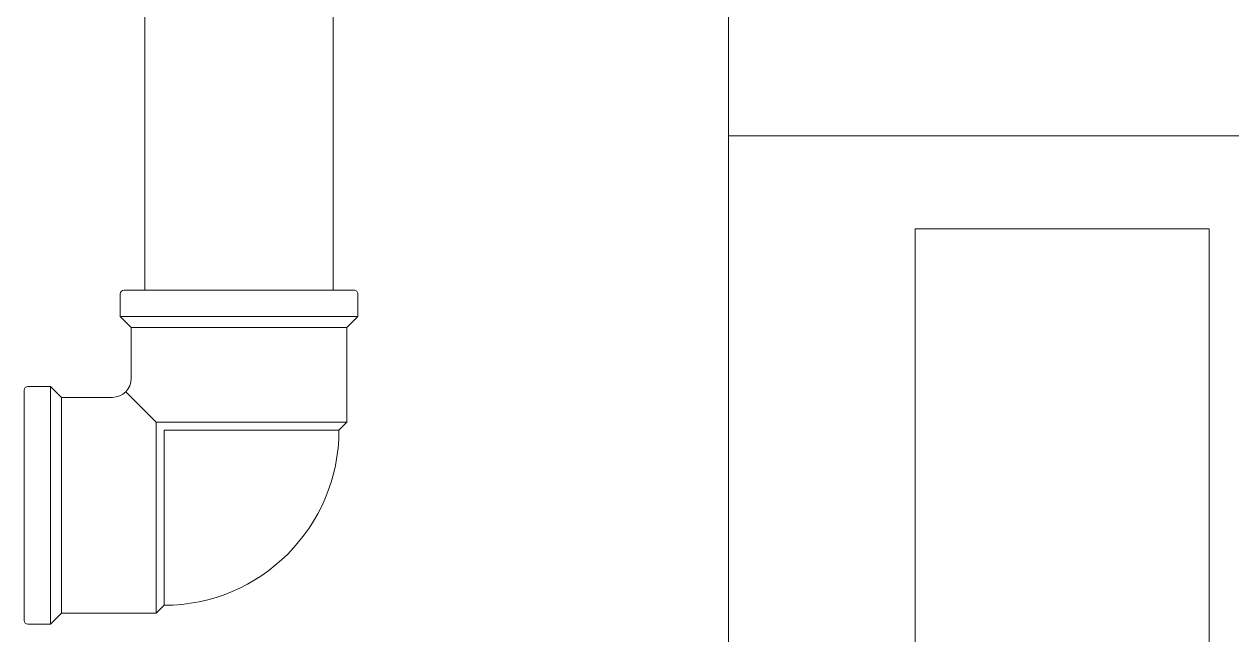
# Model space of a CAD drawing. Header units: metres. Extents: x 1628 to 1845, y 824 to 931.
# Drawn here: x 1708.509 to 1709.149, y 879.475 to 879.798 of the extents above; entities that cross this region are included whole.
import ezdxf

# ---------------------------------------------------------------- set-up
doc = ezdxf.new("R2010")
doc.units = ezdxf.units.M
doc.header["$LTSCALE"] = 0.15
doc.linetypes.add('ACAD_ISO02W100', pattern=[15, 12, -3])
doc.linetypes.add('HIDDEN', pattern=[0.375, 0.25, -0.125])
for name, color, linetype, lineweight in [('Alvenaria ext', 5, 'Continuous', 5), ('hidrosanitário', 26, 'Continuous', 0), ('Linhas invisíveis', 6, 'ACAD_ISO02W100', 0), ('Telhado', 2, 'Continuous', 0), ('Texto', 7, 'Continuous', 0)]:
    doc.layers.add(name, color=color, linetype=linetype, lineweight=lineweight)

msp = doc.modelspace()

# ---------------------------------------------------------------- linework, layer by layer
at = {"layer": 'Alvenaria ext'}
msp.add_line((1708.88244, 879.7392), (1709.56244, 879.7392), dxfattribs=at)
at = {"layer": 'hidrosanitário'}
for p, q in [((1708.57278, 879.80535), (1708.57278, 879.65746)), ((1708.67278, 879.80535), (1708.67278, 879.65746))]:
    msp.add_line(p, q, dxfattribs=at)
at = {"layer": 'hidrosanitário', "linetype": 'Continuous'}
for p, q in [((1708.55978, 879.64346), (1708.55978, 879.65546)), ((1708.56178, 879.65746), (1708.57078, 879.65746)), ((1708.57078, 879.65746), (1708.67478, 879.65746)), ((1708.67478, 879.65746), (1708.68378, 879.65746)), ((1708.68578, 879.65546), (1708.68578, 879.64346)), ((1708.68578, 879.64346), (1708.55978, 879.64346)), ((1708.56558, 879.63766), (1708.55978, 879.64346)), ((1708.68578, 879.64346), (1708.67998, 879.63766)), ((1708.67998, 879.63766), (1708.56558, 879.63766)), ((1708.56558, 879.61066), (1708.56558, 879.63766)), ((1708.67998, 879.63766), (1708.67998, 879.58746)), ((1708.50878, 879.59546), (1708.50878, 879.60446)), ((1708.51078, 879.60646), (1708.52278, 879.60646)), ((1708.52278, 879.48046), (1708.52278, 879.60646)), ((1708.52278, 879.60646), (1708.52858, 879.60066)), ((1708.56266, 879.60359), (1708.57878, 879.58746)), ((1708.52858, 879.48626), (1708.52858, 879.60066)), ((1708.52858, 879.60066), (1708.55559, 879.60066)), ((1708.50878, 879.49146), (1708.50878, 879.59546)), ((1708.67998, 879.58746), (1708.57878, 879.58746)), ((1708.57878, 879.48626), (1708.57878, 879.58746)), ((1708.67578, 879.58326), (1708.58298, 879.58326)), ((1708.58298, 879.49046), (1708.58298, 879.58326)), ((1708.67998, 879.58746), (1708.67578, 879.58326)), ((1708.50878, 879.48246), (1708.50878, 879.49146)), ((1708.58298, 879.49046), (1708.57878, 879.48626)), ((1708.52278, 879.48046), (1708.51078, 879.48046)), ((1708.52858, 879.48626), (1708.52278, 879.48046)), ((1708.57878, 879.48626), (1708.52858, 879.48626))]:
    msp.add_line(p, q, dxfattribs=at)
for centre, radius, start, end in [((1708.56178, 879.65546), 0.002, 90.00042, 180.00015), ((1708.68378, 879.65546), 0.002, 359.99987, 90.00002), ((1708.55558, 879.61066), 0.01, 270.03931, 359.99997), ((1708.51078, 879.60446), 0.002, 90.00017, 179.99994), ((1708.58298, 879.58326), 0.0928, 270, 359.99999), ((1708.51078, 879.48246), 0.002, 179.99997, 269.99991)]:
    msp.add_arc(centre, radius, start, end, dxfattribs=at)
at = {"layer": 'Linhas invisíveis', "color": 6, "linetype": 'HIDDEN', "ltscale": 10}
msp.add_line((1708.88244, 878.3092), (1708.88244, 880.5992), dxfattribs=at)
at = {"layer": 'Telhado', "ltscale": 10}
msp.add_lwpolyline([(1708.88244, 878.3092), (1706.09244, 878.3092), (1706.09244, 880.5824), (1708.88244, 880.5824)], close=True, dxfattribs=at)
at = {"layer": 'Texto', "color": 0}
for p, q in [((1708.98153, 879.68997), (1709.13742, 879.68997)), ((1708.98153, 879.46783), (1708.98153, 879.68997)), ((1709.13742, 879.68997), (1709.13742, 879.46783))]:
    msp.add_line(p, q, dxfattribs=at)

doc.saveas('drawing.dxf')
